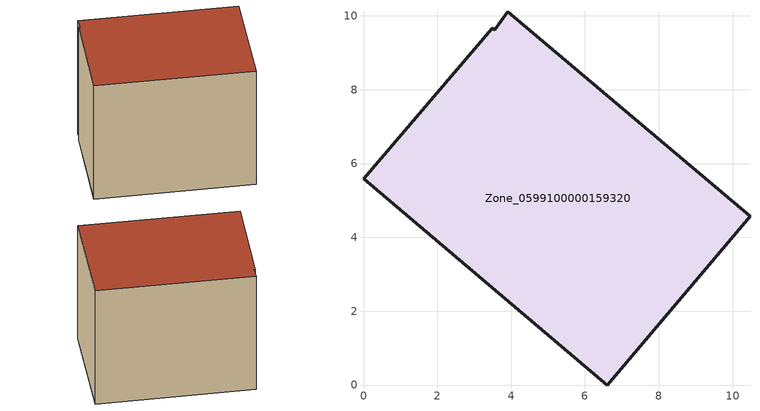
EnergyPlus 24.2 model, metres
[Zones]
Zone_0599100000159320
 floor ground (C_G): 3.91,10.11 10.47,4.57 6.6,0 0,5.59 3.49,9.67 3.55,9.62 z0.07
 wall outside (C_F): 6.6,0 10.47,4.57 3.91,10.11 3.55,9.62 3.49,9.67 0,5.59 6.6,0 z0.07:7.36
 roof outside (C_R): 10.47,4.57 3.91,10.11 3.55,9.62 3.49,9.67 0,5.59 6.6,0 z7.36
[BUILDING]
Pand.0599100000159320: North Axis=0; Terrain=City; Loads Convergence Tolerance Value=0.04; Temperature Convergence Tolerance Value=0.4; Solar Distribution=FullExterior; Maximum Number of Warmup Days=25; Minimum Number of Warmup Days=1
[Site:Location]
Rotterdam.The.Hague.AP_ZH_NLD Design_Conditions: Latitude=51.96; Longitude=4.45; Time Zone=1; Elevation=-4.5
[SITE:GROUNDTEMPERATURE:BUILDINGSURFACE]
18, 18, 18, 18, 18, 18, 18, 18, 18, 18, 18, 18
[MATERIAL] Thermal Absorptance=0.9; Solar Absorptance=0.7; Visible Absorptance=0.7
Name | Roughness | Thickness | Conductivity | Density | Specific Heat
G.TI.1946-1964 | MediumSmooth | 0.15 | 1 | 540 | 1210
F.TI.1946-1964 | Rough | 0.3 | 0.857143 | 1920 | 840
R.TI.1946-1964 | MediumRough | 0.2 | 0.277778 | 1500 | 1000
[CONSTRUCTION]
C_G: G.TI.1946-1964
C_F: F.TI.1946-1964
C_R: R.TI.1946-1964
[ZONE]
Zone_0599100000159320: Type=1; Multiplier=1; Ceiling Height=Autocalculate; Volume=Autocalculate; Floor Area=autocalculate; Part of Total Floor Area=Yes
[ZONEINFILTRATION:DESIGNFLOWRATE]
Infil_Zone_0599100000159320: Zone or ZoneList or Space or SpaceList=Zone_0599100000159320; Schedule=AlwaysOn; Design Flow Rate Calculation Method=Flow/Area; Flow Rate per Floor Area=0.003; Constant Term Coefficient=1; Temperature Term Coefficient=0; Velocity Term Coefficient=0; Velocity Squared Term Coefficient=0
[HVACTEMPLATE:ZONE:IDEALLOADSAIRSYSTEM]
Zone_0599100000159320: Maximum Heating Supply Air Temperature=50; Minimum Cooling Supply Air Temperature=13; Maximum Heating Supply Air Humidity Ratio=0.0156; Minimum Cooling Supply Air Humidity Ratio=0.0077; Heating Limit=NoLimit; Cooling Limit=NoLimit; Dehumidification Control Type=ConstantSensibleHeatRatio; Cooling Sensible Heat Ratio=0.7; Dehumidification Setpoint=60; Humidification Control Type=None; Humidification Setpoint=30; Outdoor Air Method=None; Outdoor Air Flow Rate per Person=0.00944; Outdoor Air Flow Rate per Zone Floor Area=0; Outdoor Air Flow Rate per Zone=0; Demand Controlled Ventilation Type=None; Outdoor Air Economizer Type=NoEconomizer; Heat Recovery Type=None; Sensible Heat Recovery Effectiveness=0.7; Latent Heat Recovery Effectiveness=0.65
[ZONECONTROL:THERMOSTAT]
ThermostatControl_Zone_0599100000159320: Zone or ZoneList=Zone_0599100000159320; Control Type Schedule=DualSetpointControlType; Control 1=Thermostat_Zone_0599100000159320; Temperature Difference Between Cutout And Setpoint=0
[THERMOSTATSETPOINT:DUALSETPOINT]
Thermostat_Zone_0599100000159320: Heating Setpoint Temperature Schedule=HeatingSetpoint_Zone_0599100000159320; Cooling Setpoint Temperature Schedule=CoolingSetpoint_Zone_0599100000159320
[SCHEDULE:COMPACT]
HeatingSetpoint_Zone_0599100000159320: Through: 12/31, For: AllDays, Until: 24:00, 21
CoolingSetpoint_Zone_0599100000159320: Through: 12/31, For: AllDays, Until: 24:00, 24
DualSetpointControlType: Through: 12/31, For: AllDays, Until: 24:00, 4
AlwaysOn: Through: 12/31, For: AllDays, Until: 24:00, 1
